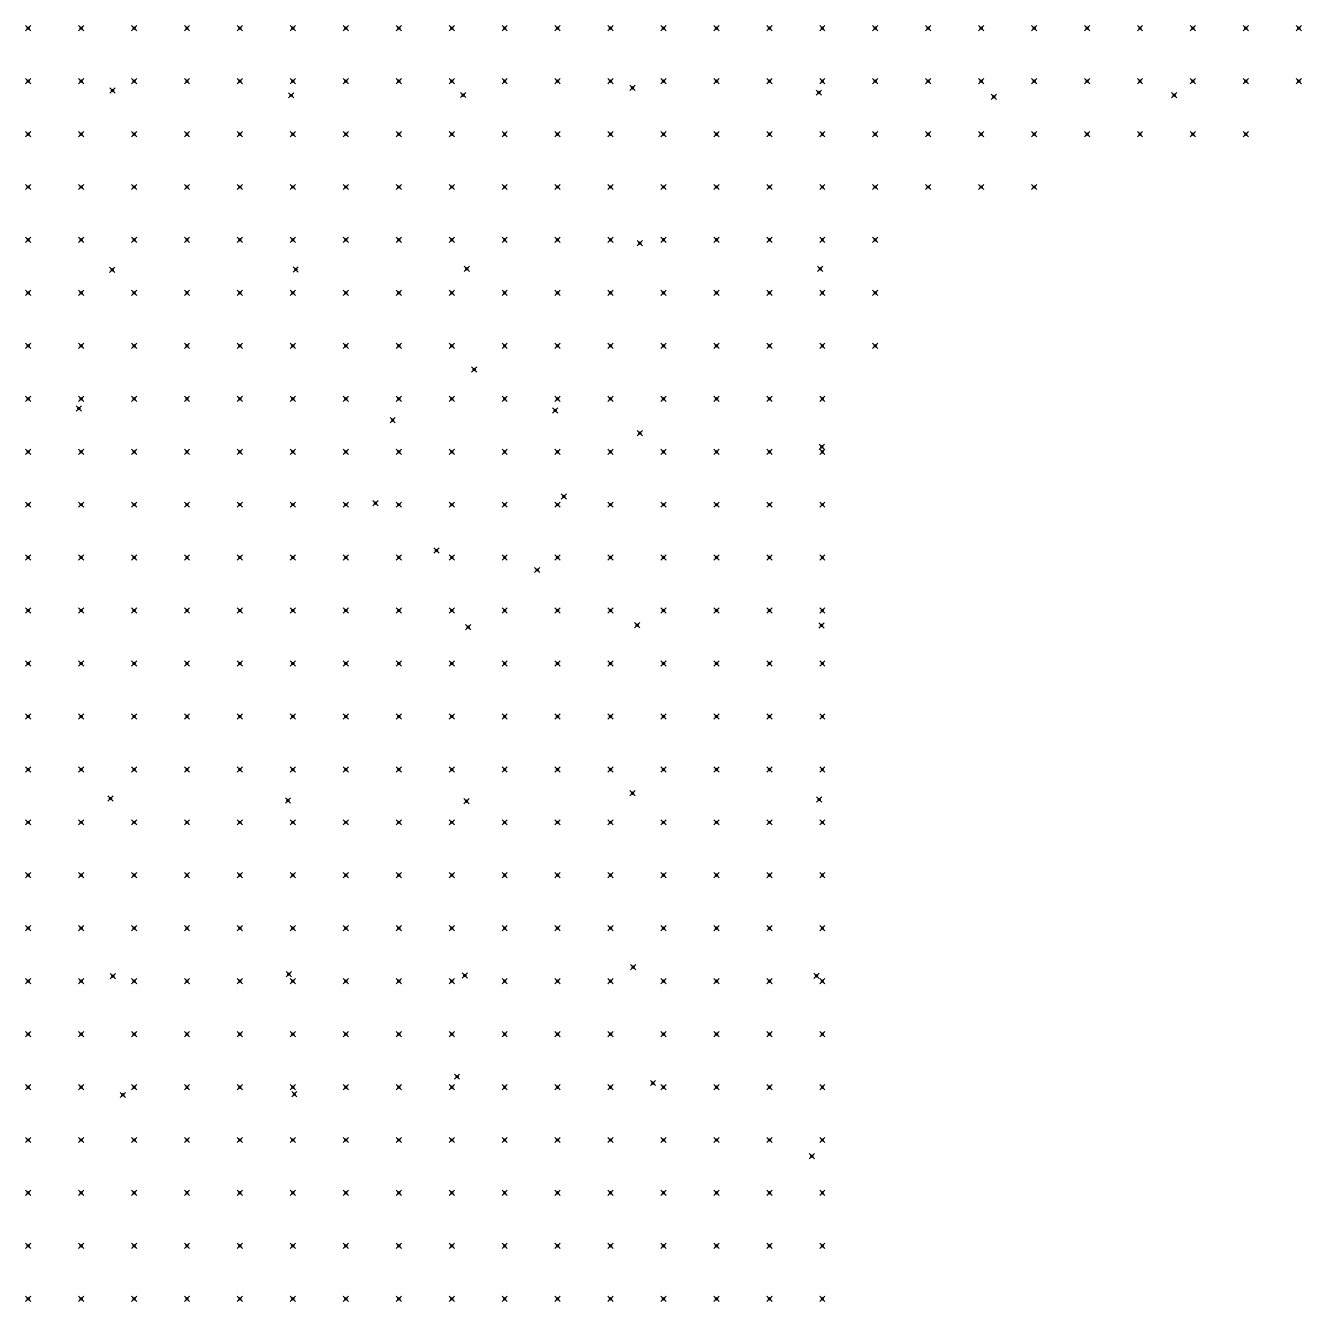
# Model space of a CAD drawing. Header units: metres. Extents: x 441556 to 446409, y 432338 to 461058.
# Drawn here: x 443447.5 to 443519.8, y 448401.8 to 448474.1 of the extents above; entities that cross this region are included whole.
import ezdxf

# ---------------------------------------------------------------- set-up
doc = ezdxf.new("R2010")
doc.units = ezdxf.units.M
doc.header["$MEASUREMENT"] = 0
doc.header["$PDMODE"] = 35
doc.header["$PDSIZE"] = 0.15
doc.layers.add('DTM-NOK-RevN_LIDAR_co_lidar', color=91, linetype='Continuous', lineweight=0)
doc.layers.add('DTM-NOK-RevN_RTK', color=32, linetype='Continuous', lineweight=0)

msp = doc.modelspace()

# ---------------------------------------------------------------- linework, layer by layer
at = {"layer": 'DTM-NOK-RevN_LIDAR_co_lidar'}
for p in [(443447.683, 448473.919, 348.389), (443450.683, 448473.919, 348.448), (443453.682, 448473.919, 348.467), (443456.681, 448473.919, 348.52), (443459.681, 448473.919, 348.589), (443462.68, 448473.919, 348.706), (443465.679, 448473.919, 348.845), (443468.679, 448473.919, 348.957), (443471.678, 448473.919, 349.038), (443474.677, 448473.919, 349.141), (443477.677, 448473.919, 349.243), (443480.676, 448473.919, 349.325), (443483.675, 448473.919, 349.417), (443486.675, 448473.919, 349.508), (443489.674, 448473.919, 349.574), (443492.674, 448473.919, 349.639), (443495.673, 448473.919, 349.714), (443498.672, 448473.919, 349.806), (443501.672, 448473.919, 349.91), (443504.671, 448473.919, 350.014), (443507.67, 448473.919, 350.116), (443510.67, 448473.919, 350.146), (443513.669, 448473.919, 350.272), (443516.668, 448473.919, 350.37), (443519.668, 448473.919, 350.492), (443447.683, 448470.92, 348.359), (443450.683, 448470.92, 348.444), (443453.682, 448470.92, 348.471), (443456.681, 448470.92, 348.497), (443459.681, 448470.92, 348.557), (443462.68, 448470.92, 348.709), (443465.679, 448470.92, 348.856), (443468.679, 448470.92, 348.987), (443471.678, 448470.92, 349.09), (443474.677, 448470.92, 349.193), (443477.677, 448470.92, 349.269), (443480.676, 448470.92, 349.34), (443483.675, 448470.92, 349.427), (443486.675, 448470.92, 349.509), (443489.674, 448470.92, 349.587), (443492.674, 448470.92, 349.664), (443495.673, 448470.92, 349.734), (443498.672, 448470.92, 349.822), (443501.672, 448470.92, 349.932), (443504.671, 448470.92, 350.049), (443507.67, 448470.92, 350.151), (443510.67, 448470.92, 350.235), (443513.669, 448470.92, 350.368), (443516.668, 448470.92, 350.481), (443519.668, 448470.92, 350.571), (443447.683, 448467.921, 348.691), (443450.683, 448467.921, 348.448), (443453.682, 448467.921, 348.541), (443456.681, 448467.921, 348.566), (443459.681, 448467.921, 348.638), (443462.68, 448467.921, 348.749), (443465.679, 448467.921, 348.846), (443468.679, 448467.921, 348.942), (443471.678, 448467.921, 349.038), (443474.677, 448467.921, 349.142), (443477.677, 448467.921, 349.225), (443480.676, 448467.921, 349.31), (443483.675, 448467.921, 349.417), (443486.675, 448467.921, 349.514), (443489.674, 448467.921, 349.593), (443492.674, 448467.921, 349.687), (443495.673, 448467.921, 349.787), (443498.672, 448467.921, 349.871), (443501.672, 448467.921, 350.032), (443504.671, 448467.921, 350.126), (443507.67, 448467.921, 350.203), (443510.67, 448467.921, 350.303), (443513.669, 448467.921, 350.429), (443516.668, 448467.921, 350.494), (443447.683, 448464.921, 348.838), (443450.683, 448464.921, 348.592), (443453.682, 448464.921, 348.719), (443456.681, 448464.921, 348.737), (443459.681, 448464.921, 348.806), (443462.68, 448464.921, 348.851), (443465.679, 448464.921, 348.892), (443468.679, 448464.921, 348.97), (443471.678, 448464.921, 349.049), (443474.677, 448464.921, 349.153), (443477.677, 448464.921, 349.261), (443480.676, 448464.921, 349.343), (443483.675, 448464.921, 349.445), (443486.675, 448464.921, 349.564), (443489.674, 448464.921, 349.65), (443492.674, 448464.921, 349.745), (443495.673, 448464.921, 349.853), (443498.672, 448464.921, 349.915), (443501.672, 448464.921, 350.047), (443504.671, 448464.921, 350.16), (443447.683, 448461.922, 348.914), (443450.683, 448461.922, 348.797), (443453.682, 448461.922, 348.844), (443456.681, 448461.922, 348.832), (443459.681, 448461.922, 348.871), (443462.68, 448461.922, 348.934), (443465.679, 448461.922, 348.991), (443468.679, 448461.922, 349.053), (443471.678, 448461.922, 349.118), (443474.677, 448461.922, 349.236), (443477.677, 448461.922, 349.368), (443480.676, 448461.922, 349.459), (443483.675, 448461.922, 349.557), (443486.675, 448461.922, 349.675), (443489.674, 448461.922, 349.745), (443492.674, 448461.922, 349.789), (443495.673, 448461.922, 349.886), (443447.683, 448458.923, 348.886), (443450.683, 448458.923, 348.686), (443453.682, 448458.923, 348.617), (443456.681, 448458.923, 348.664), (443459.681, 448458.923, 348.814), (443462.68, 448458.923, 349.052), (443465.679, 448458.923, 349.194), (443468.679, 448458.923, 349.258), (443471.678, 448458.923, 349.336), (443474.677, 448458.923, 349.458), (443477.677, 448458.923, 349.577), (443480.676, 448458.923, 349.669), (443483.675, 448458.923, 349.746), (443486.675, 448458.923, 349.844), (443489.674, 448458.923, 349.924), (443492.674, 448458.923, 349.946), (443495.673, 448458.923, 349.988), (443447.683, 448455.923, 348.845), (443450.683, 448455.923, 348.553), (443453.682, 448455.923, 348.439), (443456.681, 448455.923, 348.404), (443459.681, 448455.923, 348.456), (443462.68, 448455.923, 349.247), (443465.679, 448455.923, 349.5), (443468.679, 448455.923, 349.475), (443471.678, 448455.923, 349.51), (443474.677, 448455.923, 349.613), (443477.677, 448455.923, 349.746), (443480.676, 448455.923, 349.828), (443483.675, 448455.923, 349.871), (443486.675, 448455.923, 349.93), (443489.674, 448455.923, 349.956), (443492.674, 448455.923, 349.939), (443495.673, 448455.923, 349.96), (443447.683, 448452.924, 348.799), (443450.683, 448452.924, 348.38), (443453.682, 448452.924, 348.261), (443456.681, 448452.924, 348.23), (443459.681, 448452.924, 348.187), (443462.68, 448452.924, 348.954), (443465.679, 448452.924, 349.624), (443468.679, 448452.924, 349.695), (443471.678, 448452.924, 349.691), (443474.677, 448452.924, 349.736), (443477.677, 448452.924, 349.799), (443480.676, 448452.924, 349.841), (443483.675, 448452.924, 349.879), (443486.675, 448452.924, 349.911), (443489.674, 448452.924, 349.913), (443492.674, 448452.924, 349.917), (443447.683, 448449.925, 348.459), (443450.683, 448449.925, 348.409), (443453.682, 448449.925, 348.42), (443456.681, 448449.925, 348.467), (443459.681, 448449.925, 348.502), (443462.68, 448449.925, 349.11), (443465.679, 448449.925, 349.891), (443468.679, 448449.925, 350.234), (443471.678, 448449.925, 350.183), (443474.677, 448449.925, 350.166), (443477.677, 448449.925, 350.142), (443480.676, 448449.925, 349.827), (443483.675, 448449.925, 349.872), (443486.675, 448449.925, 349.901), (443489.674, 448449.925, 349.899), (443492.674, 448449.925, 349.9), (443447.683, 448446.925, 348.12), (443450.683, 448446.925, 348.112), (443453.682, 448446.925, 348.114), (443456.681, 448446.925, 348.132), (443459.681, 448446.925, 348.332), (443462.68, 448446.925, 348.872), (443465.679, 448446.925, 349.582), (443468.679, 448446.925, 349.837), (443471.678, 448446.925, 349.809), (443474.677, 448446.925, 349.839), (443477.677, 448446.925, 349.844), (443480.676, 448446.925, 349.842), (443483.675, 448446.925, 349.873), (443486.675, 448446.925, 349.9), (443489.674, 448446.925, 349.948), (443492.674, 448446.925, 349.99), (443447.683, 448443.926, 348.146), (443450.683, 448443.926, 348.181), (443453.682, 448443.926, 348.329), (443456.681, 448443.926, 348.461), (443459.681, 448443.926, 348.593), (443462.68, 448443.926, 348.571), (443465.679, 448443.926, 349.247), (443468.679, 448443.926, 349.642), (443471.678, 448443.926, 349.709), (443474.677, 448443.926, 349.754), (443477.677, 448443.926, 349.765), (443480.676, 448443.926, 349.782), (443483.675, 448443.926, 349.842), (443486.675, 448443.926, 349.928), (443489.674, 448443.926, 350.049), (443492.674, 448443.926, 350.204), (443447.683, 448440.927, 348.411), (443450.683, 448440.927, 348.545), (443453.682, 448440.927, 348.835), (443456.681, 448440.927, 348.91), (443459.681, 448440.927, 348.385), (443462.68, 448440.927, 348.333), (443465.679, 448440.927, 349.149), (443468.679, 448440.927, 349.603), (443471.678, 448440.927, 349.689), (443474.677, 448440.927, 349.698), (443477.677, 448440.927, 349.716), (443480.676, 448440.927, 349.794), (443483.675, 448440.927, 349.896), (443486.675, 448440.927, 350.022), (443489.674, 448440.927, 350.163), (443492.674, 448440.927, 350.25), (443447.683, 448437.927, 349.157), (443450.683, 448437.927, 349.19), (443453.682, 448437.927, 349.281), (443456.681, 448437.927, 349.2), (443459.681, 448437.927, 349.259), (443462.68, 448437.927, 349.382), (443465.679, 448437.927, 349.534), (443468.679, 448437.927, 349.628), (443471.678, 448437.927, 349.691), (443474.677, 448437.927, 349.743), (443477.677, 448437.927, 349.807), (443480.676, 448437.927, 349.888), (443483.675, 448437.927, 349.968), (443486.675, 448437.927, 350.062), (443489.674, 448437.927, 350.149), (443492.674, 448437.927, 350.179), (443447.683, 448434.928, 349.44), (443450.683, 448434.928, 349.501), (443453.682, 448434.928, 349.537), (443456.681, 448434.928, 349.574), (443459.681, 448434.928, 349.58), (443462.68, 448434.928, 349.558), (443465.679, 448434.928, 349.587), (443468.679, 448434.928, 349.671), (443471.678, 448434.928, 349.748), (443474.677, 448434.928, 349.819), (443477.677, 448434.928, 349.877), (443480.676, 448434.928, 349.913), (443483.675, 448434.928, 349.953), (443486.675, 448434.928, 350.014), (443489.674, 448434.928, 350.068), (443492.674, 448434.928, 350.089), (443447.683, 448431.929, 349.395), (443450.683, 448431.929, 349.494), (443453.682, 448431.929, 349.522), (443456.681, 448431.929, 349.494), (443459.681, 448431.929, 349.425), (443462.68, 448431.929, 349.465), (443465.679, 448431.929, 349.618), (443468.679, 448431.929, 349.754), (443471.678, 448431.929, 349.793), (443474.677, 448431.929, 349.83), (443477.677, 448431.929, 349.9), (443480.676, 448431.929, 349.954), (443483.675, 448431.929, 349.966), (443486.675, 448431.929, 349.984), (443489.674, 448431.929, 350.023), (443492.674, 448431.929, 350.039), (443447.683, 448428.929, 349.126), (443450.683, 448428.929, 349.206), (443453.682, 448428.929, 349.225), (443456.681, 448428.929, 349.273), (443459.681, 448428.929, 349.343), (443462.68, 448428.929, 349.436), (443465.679, 448428.929, 349.626), (443468.679, 448428.929, 349.751), (443471.678, 448428.929, 349.791), (443474.677, 448428.929, 349.818), (443477.677, 448428.929, 349.867), (443480.676, 448428.929, 349.919), (443483.675, 448428.929, 349.949), (443486.675, 448428.929, 349.967), (443489.674, 448428.929, 349.986), (443492.674, 448428.929, 349.988), (443447.683, 448425.93, 348.908), (443450.683, 448425.93, 348.972), (443453.682, 448425.93, 349.067), (443456.681, 448425.93, 349.173), (443459.681, 448425.93, 349.269), (443462.68, 448425.93, 349.39), (443465.679, 448425.93, 349.573), (443468.679, 448425.93, 349.672), (443471.678, 448425.93, 349.732), (443474.677, 448425.93, 349.744), (443477.677, 448425.93, 349.754), (443480.676, 448425.93, 349.831), (443483.675, 448425.93, 349.915), (443486.675, 448425.93, 349.929), (443489.674, 448425.93, 349.915), (443492.674, 448425.93, 349.907), (443447.683, 448422.931, 348.83), (443450.683, 448422.931, 348.87), (443453.682, 448422.931, 348.987), (443456.681, 448422.931, 349.059), (443459.681, 448422.931, 349.081), (443462.68, 448422.931, 349.237), (443465.679, 448422.931, 349.447), (443468.679, 448422.931, 349.529), (443471.678, 448422.931, 349.595), (443474.677, 448422.931, 349.633), (443477.677, 448422.931, 349.65), (443480.676, 448422.931, 349.745), (443483.675, 448422.931, 349.824), (443486.675, 448422.931, 349.806), (443489.674, 448422.931, 349.787), (443492.674, 448422.931, 349.779), (443447.683, 448419.931, 349.022), (443450.683, 448419.931, 349.009), (443453.682, 448419.931, 349.077), (443456.681, 448419.931, 349.111), (443459.681, 448419.931, 349.097), (443462.68, 448419.931, 349.216), (443465.679, 448419.931, 349.415), (443468.679, 448419.931, 349.531), (443471.678, 448419.931, 349.633), (443474.677, 448419.931, 349.513), (443477.677, 448419.931, 349.562), (443480.676, 448419.931, 349.605), (443483.675, 448419.931, 349.635), (443486.675, 448419.931, 349.631), (443489.674, 448419.931, 349.64), (443492.674, 448419.931, 349.648), (443447.683, 448416.932, 348.728), (443450.683, 448416.932, 348.697), (443453.682, 448416.932, 348.738), (443456.681, 448416.932, 348.765), (443459.681, 448416.932, 348.764), (443462.68, 448416.932, 348.826), (443465.679, 448416.932, 348.938), (443468.679, 448416.932, 349.049), (443471.678, 448416.932, 349.145), (443474.677, 448416.932, 349.266), (443477.677, 448416.932, 349.339), (443480.676, 448416.932, 349.391), (443483.675, 448416.932, 349.443), (443486.675, 448416.932, 349.489), (443489.674, 448416.932, 349.544), (443492.674, 448416.932, 349.59), (443447.683, 448413.933, 348.682), (443450.683, 448413.933, 348.682), (443453.682, 448413.933, 348.73), (443456.681, 448413.933, 348.809), (443459.681, 448413.933, 348.845), (443462.68, 448413.933, 348.936), (443465.679, 448413.933, 348.939), (443468.679, 448413.933, 348.959), (443471.678, 448413.933, 348.963), (443474.677, 448413.933, 349.011), (443477.677, 448413.933, 349.101), (443480.676, 448413.933, 349.199), (443483.675, 448413.933, 349.303), (443486.675, 448413.933, 349.418), (443489.674, 448413.933, 349.534), (443492.674, 448413.933, 349.631), (443447.683, 448410.933, 348.72), (443450.683, 448410.933, 348.714), (443453.682, 448410.933, 348.76), (443456.681, 448410.933, 348.877), (443459.681, 448410.933, 348.942), (443462.68, 448410.933, 349.13), (443465.679, 448410.933, 349.157), (443468.679, 448410.933, 349.182), (443471.678, 448410.933, 349.127), (443474.677, 448410.933, 349.151), (443477.677, 448410.933, 349.205), (443480.676, 448410.933, 349.272), (443483.675, 448410.933, 349.396), (443486.675, 448410.933, 349.551), (443489.674, 448410.933, 349.692), (443492.674, 448410.933, 349.874), (443447.683, 448407.934, 349.084), (443450.683, 448407.934, 349.026), (443453.682, 448407.934, 349.075), (443456.681, 448407.934, 349.471), (443459.681, 448407.934, 349.621), (443462.68, 448407.934, 349.755), (443465.679, 448407.934, 349.858), (443468.679, 448407.934, 350.01), (443471.678, 448407.934, 349.84), (443474.677, 448407.934, 349.82), (443477.677, 448407.934, 349.827), (443480.676, 448407.934, 349.889), (443483.675, 448407.934, 350.039), (443486.675, 448407.934, 350.255), (443489.674, 448407.934, 350.49), (443492.674, 448407.934, 350.804), (443447.683, 448404.935, 350.262), (443450.683, 448404.935, 350.204), (443453.682, 448404.935, 350.416), (443456.681, 448404.935, 352.117), (443459.681, 448404.935, 352.559), (443462.68, 448404.935, 352.548), (443465.679, 448404.935, 352.25), (443468.679, 448404.935, 352.388), (443471.678, 448404.935, 352.141), (443474.677, 448404.935, 351.834), (443477.677, 448404.935, 351.623), (443480.676, 448404.935, 351.464), (443483.675, 448404.935, 351.426), (443486.675, 448404.935, 351.857), (443489.674, 448404.935, 352.537), (443492.674, 448404.935, 353.214), (443447.683, 448401.935, 352.366), (443450.683, 448401.935, 352.595), (443453.682, 448401.935, 353.684), (443456.681, 448401.935, 356.674), (443459.681, 448401.935, 357.274), (443462.68, 448401.935, 357.482), (443465.679, 448401.935, 356.998), (443468.679, 448401.935, 356.938), (443471.678, 448401.935, 357.09), (443474.677, 448401.935, 356.267), (443477.677, 448401.935, 355.247), (443480.676, 448401.935, 354.66), (443483.675, 448401.935, 354.243), (443486.675, 448401.935, 354.456), (443489.674, 448401.935, 355.615), (443492.674, 448401.935, 357.193)]:
    msp.add_point(p, dxfattribs=at)
at = {"layer": 'DTM-NOK-RevN_RTK'}
for p in [(443481.916, 448470.546, 349.541), (443452.457, 448470.392, 348.561), (443462.579, 448470.114, 348.89), (443472.329, 448470.132, 349.2), (443492.476, 448470.266, 349.888), (443502.385, 448470.031, 350.135), (443512.603, 448470.119, 350.527), (443482.34, 448461.743, 349.699), (443452.449, 448460.227, 348.913), (443462.838, 448460.239, 349.168), (443472.528, 448460.282, 349.432), (443492.559, 448460.28, 350.086), (443472.951, 448454.585, 349.738), (443450.558, 448452.376, 348.406), (443468.332, 448451.719, 349.852), (443477.536, 448452.253, 349.901), (443482.336, 448450.969, 349.989), (443492.652, 448450.193, 350.066), (443478.026, 448447.396, 349.904), (443467.354, 448447.011, 349.943), (443470.809, 448444.328, 349.863), (443476.517, 448443.224, 349.839), (443482.186, 448440.097, 349.978), (443472.604, 448439.978, 349.821), (443492.625, 448440.073, 350.404), (443452.352, 448430.283, 349.461), (443462.402, 448430.164, 349.641), (443472.511, 448430.134, 349.961), (443481.912, 448430.589, 350.2), (443492.495, 448430.23, 350.158), (443481.949, 448420.717, 349.887), (443452.475, 448420.212, 348.97), (443462.442, 448420.327, 349.065), (443472.422, 448420.257, 349.665), (443492.347, 448420.239, 349.713), (443471.978, 448414.521, 348.922), (443483.08, 448414.161, 349.412), (443453.046, 448413.483, 348.855), (443462.762, 448413.53, 349.043), (443492.078, 448410.018, 349.888)]:
    msp.add_point(p, dxfattribs=at)

doc.saveas('drawing.dxf')
